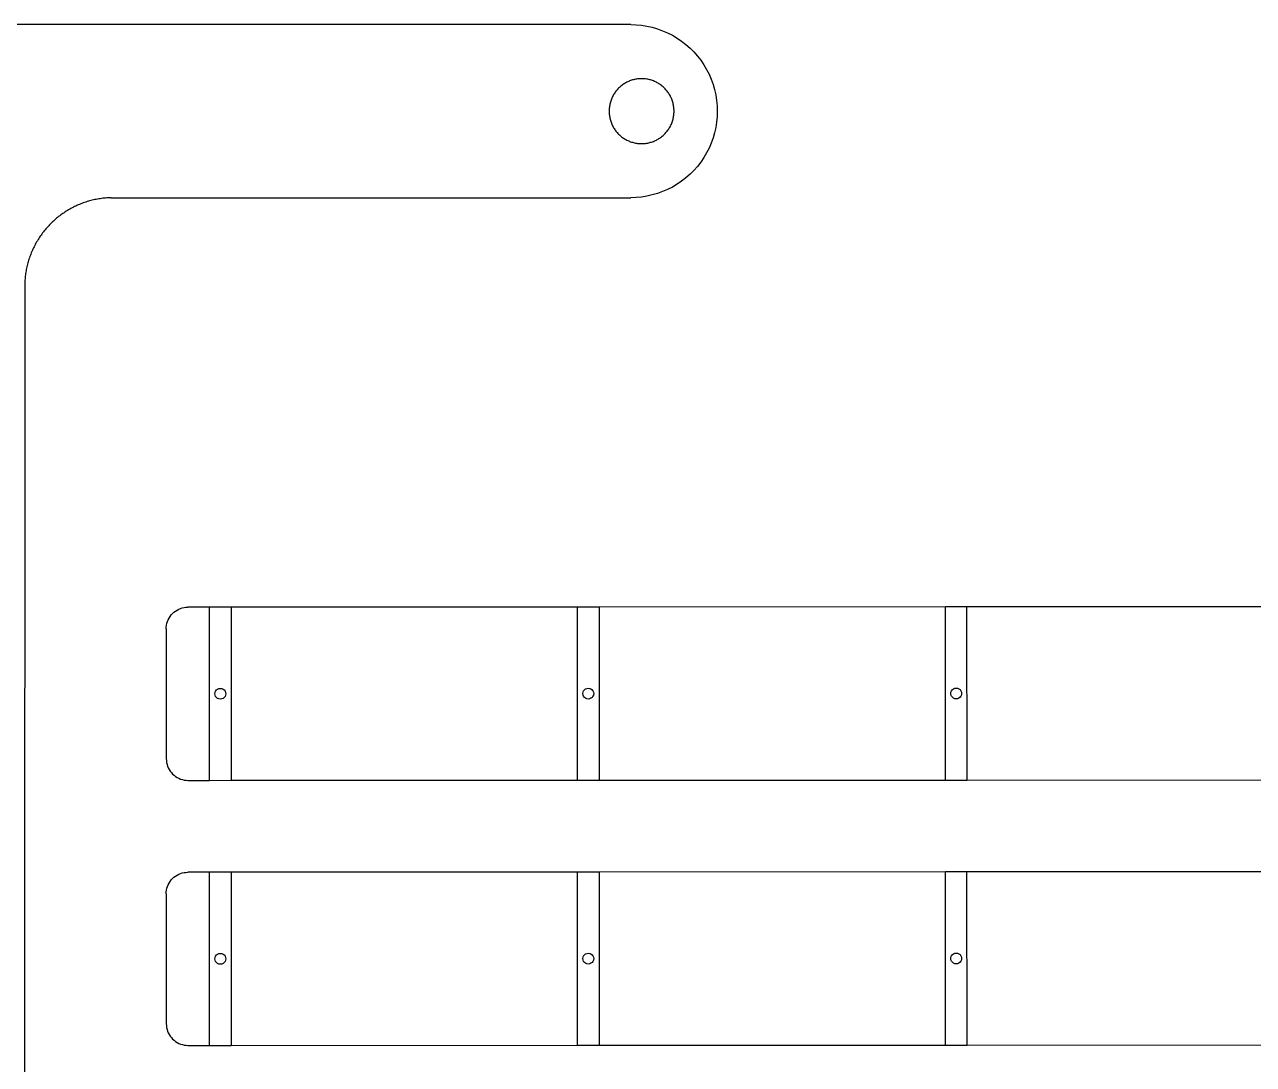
# Model space of a CAD drawing. Extents: x -81 to 81, y -45 to 45.
# Drawn here: x 24.1 to 52.49, y -24.83 to -0.81 of the extents above; entities that cross this region are included whole.
import ezdxf

# ---------------------------------------------------------------- set-up
doc = ezdxf.new("R2010")
doc.units = 0
doc.header["$MEASUREMENT"] = 0
doc.layers.get('0').update_dxf_attribs({"linetype": 'CONTINUOUS'})

msp = doc.modelspace()

# ---------------------------------------------------------------- linework, layer by layer
for p, q in [((38.107, -0.811), (22.107, -0.811)), ((38.107, -0.811), (38.233, -0.815)), ((38.233, -0.815), (38.358, -0.827)), ((38.358, -0.827), (38.482, -0.847)), ((38.482, -0.847), (38.605, -0.874)), ((38.605, -0.874), (38.725, -0.909)), ((38.725, -0.909), (38.844, -0.952)), ((38.844, -0.952), (38.959, -1.002)), ((38.959, -1.002), (39.071, -1.059)), ((39.071, -1.059), (39.179, -1.123)), ((39.179, -1.123), (39.283, -1.193)), ((39.283, -1.193), (39.382, -1.27)), ((39.382, -1.27), (39.476, -1.353)), ((39.476, -1.353), (39.565, -1.442)), ((39.565, -1.442), (39.648, -1.537)), ((39.648, -1.537), (39.725, -1.636)), ((39.725, -1.636), (39.796, -1.74)), ((39.796, -1.74), (39.86, -1.848)), ((39.86, -1.848), (39.917, -1.96)), ((39.917, -1.96), (39.967, -2.075)), ((37.844, -2.264), (37.827, -2.281)), ((37.861, -2.249), (37.844, -2.264)), ((37.879, -2.233), (37.861, -2.249)), ((37.898, -2.219), (37.879, -2.233)), ((37.916, -2.204), (37.898, -2.219)), ((37.936, -2.191), (37.916, -2.204)), ((37.955, -2.178), (37.936, -2.191)), ((37.975, -2.166), (37.955, -2.178)), ((37.996, -2.154), (37.975, -2.166)), ((38.017, -2.143), (37.996, -2.154)), ((38.038, -2.133), (38.017, -2.143)), ((38.059, -2.123), (38.038, -2.133)), ((38.081, -2.114), (38.059, -2.123)), ((38.103, -2.106), (38.081, -2.114)), ((38.125, -2.098), (38.103, -2.106)), ((38.148, -2.091), (38.125, -2.098)), ((38.171, -2.085), (38.148, -2.091)), ((38.194, -2.079), (38.171, -2.085)), ((38.217, -2.075), (38.194, -2.079)), ((38.24, -2.07), (38.217, -2.075)), ((38.263, -2.067), (38.24, -2.07)), ((38.287, -2.065), (38.263, -2.067)), ((38.31, -2.063), (38.287, -2.065)), ((38.334, -2.062), (38.31, -2.063)), ((38.357, -2.061), (38.334, -2.062)), ((38.381, -2.062), (38.357, -2.061)), ((38.404, -2.063), (38.381, -2.062)), ((38.428, -2.065), (38.404, -2.063)), ((38.451, -2.067), (38.428, -2.065)), ((38.475, -2.07), (38.451, -2.067)), ((38.498, -2.075), (38.475, -2.07)), ((38.521, -2.079), (38.498, -2.075)), ((38.544, -2.085), (38.521, -2.079)), ((38.566, -2.091), (38.544, -2.085)), ((38.589, -2.098), (38.566, -2.091)), ((38.611, -2.106), (38.589, -2.098)), ((38.633, -2.114), (38.611, -2.106)), ((38.655, -2.123), (38.633, -2.114)), ((38.677, -2.133), (38.655, -2.123)), ((38.698, -2.143), (38.677, -2.133)), ((38.719, -2.154), (38.698, -2.143)), ((38.739, -2.166), (38.719, -2.154)), ((38.759, -2.178), (38.739, -2.166)), ((38.779, -2.191), (38.759, -2.178)), ((38.798, -2.205), (38.779, -2.191)), ((38.817, -2.219), (38.798, -2.205)), ((38.835, -2.233), (38.817, -2.219)), ((38.853, -2.249), (38.835, -2.233)), ((38.871, -2.265), (38.853, -2.249)), ((38.888, -2.281), (38.871, -2.265)), ((39.967, -2.075), (40.009, -2.193)), ((40.009, -2.193), (40.044, -2.314)), ((37.66, -2.535), (37.652, -2.557)), ((37.669, -2.513), (37.66, -2.535)), ((37.679, -2.492), (37.669, -2.513)), ((37.689, -2.471), (37.679, -2.492)), ((37.7, -2.45), (37.689, -2.471)), ((37.712, -2.429), (37.7, -2.45)), ((37.724, -2.409), (37.712, -2.429)), ((37.737, -2.39), (37.724, -2.409)), ((37.75, -2.37), (37.737, -2.39)), ((37.765, -2.352), (37.75, -2.37)), ((37.779, -2.333), (37.765, -2.352)), ((37.795, -2.315), (37.779, -2.333)), ((37.811, -2.298), (37.795, -2.315)), ((37.827, -2.281), (37.811, -2.298)), ((38.904, -2.298), (38.888, -2.281)), ((38.92, -2.315), (38.904, -2.298)), ((38.935, -2.333), (38.92, -2.315)), ((38.95, -2.352), (38.935, -2.333)), ((38.964, -2.37), (38.95, -2.352)), ((38.978, -2.39), (38.964, -2.37)), ((38.99, -2.409), (38.978, -2.39)), ((39.003, -2.43), (38.99, -2.409)), ((39.014, -2.45), (39.003, -2.43)), ((39.025, -2.471), (39.014, -2.45)), ((39.036, -2.492), (39.025, -2.471)), ((39.046, -2.513), (39.036, -2.492)), ((39.055, -2.535), (39.046, -2.513)), ((39.063, -2.557), (39.055, -2.535)), ((40.044, -2.314), (40.072, -2.437)), ((40.072, -2.437), (40.091, -2.561)), ((37.608, -2.788), (37.607, -2.811)), ((37.607, -2.811), (37.608, -2.835)), ((37.609, -2.764), (37.608, -2.788)), ((37.608, -2.835), (37.609, -2.858)), ((37.611, -2.741), (37.609, -2.764)), ((37.613, -2.717), (37.611, -2.741)), ((37.616, -2.694), (37.613, -2.717)), ((37.62, -2.671), (37.616, -2.694)), ((37.625, -2.648), (37.62, -2.671)), ((37.631, -2.625), (37.625, -2.648)), ((37.637, -2.602), (37.631, -2.625)), ((37.644, -2.579), (37.637, -2.602)), ((37.652, -2.557), (37.644, -2.579)), ((39.071, -2.58), (39.063, -2.557)), ((39.077, -2.602), (39.071, -2.58)), ((39.084, -2.625), (39.077, -2.602)), ((39.089, -2.648), (39.084, -2.625)), ((39.094, -2.671), (39.089, -2.648)), ((39.098, -2.694), (39.094, -2.671)), ((39.101, -2.717), (39.098, -2.694)), ((39.104, -2.741), (39.101, -2.717)), ((39.106, -2.764), (39.104, -2.741)), ((39.107, -2.788), (39.106, -2.764)), ((39.106, -2.858), (39.107, -2.835)), ((39.107, -2.811), (39.107, -2.788)), ((39.107, -2.835), (39.107, -2.811)), ((40.091, -2.561), (40.103, -2.686)), ((40.103, -2.686), (40.107, -2.811)), ((40.107, -2.811), (40.103, -2.937)), ((37.609, -2.858), (37.611, -2.882)), ((37.611, -2.882), (37.613, -2.905)), ((37.613, -2.905), (37.616, -2.928)), ((37.616, -2.928), (37.62, -2.952)), ((37.62, -2.952), (37.625, -2.975)), ((37.625, -2.975), (37.631, -2.998)), ((37.631, -2.998), (37.637, -3.02)), ((37.637, -3.02), (37.644, -3.043)), ((37.644, -3.043), (37.652, -3.065)), ((37.652, -3.065), (37.66, -3.087)), ((37.66, -3.087), (37.669, -3.109)), ((37.669, -3.109), (37.679, -3.131)), ((39.036, -3.131), (39.045, -3.109)), ((39.045, -3.109), (39.055, -3.087)), ((39.055, -3.087), (39.063, -3.065)), ((39.063, -3.065), (39.07, -3.043)), ((39.07, -3.043), (39.077, -3.021)), ((39.077, -3.021), (39.084, -2.998)), ((39.084, -2.998), (39.089, -2.975)), ((39.089, -2.975), (39.094, -2.952)), ((39.094, -2.952), (39.098, -2.929)), ((39.098, -2.929), (39.101, -2.905)), ((39.101, -2.905), (39.104, -2.882)), ((39.104, -2.882), (39.106, -2.858)), ((40.091, -3.062), (40.072, -3.186)), ((40.103, -2.937), (40.091, -3.062)), ((37.679, -3.131), (37.689, -3.152)), ((37.689, -3.152), (37.7, -3.172)), ((37.7, -3.172), (37.712, -3.193)), ((37.712, -3.193), (37.724, -3.213)), ((37.724, -3.213), (37.737, -3.233)), ((37.737, -3.233), (37.75, -3.252)), ((37.75, -3.252), (37.765, -3.271)), ((37.765, -3.271), (37.779, -3.289)), ((37.779, -3.289), (37.795, -3.307)), ((37.795, -3.307), (37.81, -3.325)), ((37.81, -3.325), (37.827, -3.342)), ((37.827, -3.342), (37.844, -3.358)), ((37.844, -3.358), (37.861, -3.374)), ((37.861, -3.374), (37.879, -3.389)), ((37.879, -3.389), (37.897, -3.404)), ((37.897, -3.404), (37.916, -3.418)), ((38.798, -3.418), (38.817, -3.404)), ((38.817, -3.404), (38.835, -3.389)), ((38.835, -3.389), (38.853, -3.374)), ((38.853, -3.374), (38.871, -3.358)), ((38.871, -3.358), (38.887, -3.342)), ((38.887, -3.342), (38.904, -3.325)), ((38.904, -3.325), (38.92, -3.307)), ((38.92, -3.307), (38.935, -3.289)), ((38.935, -3.289), (38.95, -3.271)), ((38.95, -3.271), (38.964, -3.252)), ((38.964, -3.252), (38.977, -3.233)), ((38.977, -3.233), (38.99, -3.213)), ((38.99, -3.213), (39.003, -3.193)), ((39.003, -3.193), (39.014, -3.173)), ((39.014, -3.173), (39.025, -3.152)), ((39.025, -3.152), (39.036, -3.131)), ((40.044, -3.309), (40.009, -3.429)), ((40.072, -3.186), (40.044, -3.309)), ((37.916, -3.418), (37.936, -3.432)), ((37.936, -3.432), (37.955, -3.444)), ((37.955, -3.444), (37.975, -3.457)), ((37.975, -3.457), (37.996, -3.468)), ((37.996, -3.468), (38.017, -3.479)), ((38.017, -3.479), (38.038, -3.49)), ((38.038, -3.49), (38.059, -3.5)), ((38.059, -3.5), (38.081, -3.509)), ((38.081, -3.509), (38.103, -3.517)), ((38.103, -3.517), (38.125, -3.525)), ((38.125, -3.525), (38.148, -3.531)), ((38.148, -3.531), (38.171, -3.538)), ((38.171, -3.538), (38.194, -3.543)), ((38.194, -3.543), (38.217, -3.548)), ((38.217, -3.548), (38.24, -3.552)), ((38.24, -3.552), (38.263, -3.555)), ((38.263, -3.555), (38.287, -3.558)), ((38.287, -3.558), (38.31, -3.56)), ((38.31, -3.56), (38.334, -3.561)), ((38.334, -3.561), (38.357, -3.561)), ((38.357, -3.561), (38.381, -3.561)), ((38.381, -3.561), (38.404, -3.56)), ((38.404, -3.56), (38.428, -3.558)), ((38.428, -3.558), (38.451, -3.555)), ((38.451, -3.555), (38.474, -3.552)), ((38.474, -3.552), (38.498, -3.548)), ((38.498, -3.548), (38.521, -3.543)), ((38.521, -3.543), (38.544, -3.538)), ((38.544, -3.538), (38.566, -3.531)), ((38.566, -3.531), (38.589, -3.525)), ((38.589, -3.525), (38.611, -3.517)), ((38.611, -3.517), (38.633, -3.509)), ((38.633, -3.509), (38.655, -3.5)), ((38.655, -3.5), (38.676, -3.49)), ((38.676, -3.49), (38.698, -3.48)), ((38.698, -3.48), (38.718, -3.468)), ((38.718, -3.468), (38.739, -3.457)), ((38.739, -3.457), (38.759, -3.445)), ((38.759, -3.445), (38.779, -3.432)), ((38.779, -3.432), (38.798, -3.418)), ((39.917, -3.663), (39.86, -3.775)), ((39.967, -3.548), (39.917, -3.663)), ((40.009, -3.429), (39.967, -3.548)), ((39.796, -3.883), (39.725, -3.987)), ((39.86, -3.775), (39.796, -3.883)), ((39.565, -4.18), (39.476, -4.269)), ((39.648, -4.086), (39.565, -4.18)), ((39.725, -3.987), (39.648, -4.086)), ((39.179, -4.5), (39.071, -4.564)), ((39.283, -4.429), (39.179, -4.5)), ((39.382, -4.352), (39.283, -4.429)), ((39.476, -4.269), (39.382, -4.352)), ((25.911, -4.824), (25.88, -4.828)), ((25.942, -4.821), (25.911, -4.824)), ((25.973, -4.818), (25.942, -4.821)), ((26.004, -4.815), (25.973, -4.818)), ((26.035, -4.813), (26.004, -4.815)), ((26.066, -4.811), (26.035, -4.813)), ((26.097, -4.81), (26.066, -4.811)), ((26.097, -4.81), (38.107, -4.811)), ((38.233, -4.807), (38.107, -4.811)), ((38.358, -4.796), (38.233, -4.807)), ((38.482, -4.776), (38.358, -4.796)), ((38.604, -4.748), (38.482, -4.776)), ((38.725, -4.713), (38.604, -4.748)), ((38.843, -4.671), (38.725, -4.713)), ((38.959, -4.621), (38.843, -4.671)), ((39.071, -4.564), (38.959, -4.621)), ((25.094, -5.106), (25.067, -5.123)), ((25.12, -5.09), (25.094, -5.106)), ((25.147, -5.075), (25.12, -5.09)), ((25.174, -5.06), (25.147, -5.075)), ((25.202, -5.045), (25.174, -5.06)), ((25.23, -5.031), (25.202, -5.045)), ((25.257, -5.017), (25.23, -5.031)), ((25.285, -5.004), (25.257, -5.017)), ((25.314, -4.991), (25.285, -5.004)), ((25.342, -4.978), (25.314, -4.991)), ((25.371, -4.966), (25.342, -4.978)), ((25.4, -4.954), (25.371, -4.966)), ((25.429, -4.943), (25.4, -4.954)), ((25.458, -4.932), (25.429, -4.943)), ((25.487, -4.922), (25.458, -4.932)), ((25.517, -4.912), (25.487, -4.922)), ((25.546, -4.902), (25.517, -4.912)), ((25.576, -4.893), (25.546, -4.902)), ((25.606, -4.885), (25.576, -4.893)), ((25.636, -4.877), (25.606, -4.885)), ((25.666, -4.869), (25.636, -4.877)), ((25.697, -4.862), (25.666, -4.869)), ((25.727, -4.855), (25.697, -4.862)), ((25.757, -4.849), (25.727, -4.855)), ((25.788, -4.843), (25.757, -4.849)), ((25.819, -4.837), (25.788, -4.843)), ((25.849, -4.833), (25.819, -4.837)), ((25.88, -4.828), (25.849, -4.833)), ((24.725, -5.391), (24.703, -5.413)), ((24.748, -5.37), (24.725, -5.391)), ((24.77, -5.349), (24.748, -5.37)), ((24.793, -5.328), (24.77, -5.349)), ((24.817, -5.307), (24.793, -5.328)), ((24.841, -5.287), (24.817, -5.307)), ((24.865, -5.267), (24.841, -5.287)), ((24.889, -5.248), (24.865, -5.267)), ((24.914, -5.229), (24.889, -5.248)), ((24.938, -5.21), (24.914, -5.229)), ((24.964, -5.192), (24.938, -5.21)), ((24.989, -5.174), (24.964, -5.192)), ((25.015, -5.157), (24.989, -5.174)), ((25.041, -5.139), (25.015, -5.157)), ((25.067, -5.123), (25.041, -5.139)), ((24.483, -5.675), (24.465, -5.7)), ((24.501, -5.65), (24.483, -5.675)), ((24.519, -5.625), (24.501, -5.65)), ((24.538, -5.6), (24.519, -5.625)), ((24.558, -5.576), (24.538, -5.6)), ((24.577, -5.551), (24.558, -5.576)), ((24.597, -5.528), (24.577, -5.551)), ((24.618, -5.504), (24.597, -5.528)), ((24.639, -5.481), (24.618, -5.504)), ((24.66, -5.458), (24.639, -5.481)), ((24.681, -5.436), (24.66, -5.458)), ((24.703, -5.413), (24.681, -5.436)), ((24.323, -5.942), (24.309, -5.969)), ((24.337, -5.914), (24.323, -5.942)), ((24.351, -5.886), (24.337, -5.914)), ((24.366, -5.859), (24.351, -5.886)), ((24.382, -5.832), (24.366, -5.859)), ((24.398, -5.805), (24.382, -5.832)), ((24.414, -5.779), (24.398, -5.805)), ((24.43, -5.752), (24.414, -5.779)), ((24.447, -5.726), (24.43, -5.752)), ((24.465, -5.7), (24.447, -5.726)), ((24.205, -6.229), (24.195, -6.259)), ((24.215, -6.2), (24.205, -6.229)), ((24.225, -6.17), (24.215, -6.2)), ((24.236, -6.141), (24.225, -6.17)), ((24.247, -6.112), (24.236, -6.141)), ((24.258, -6.083), (24.247, -6.112)), ((24.27, -6.054), (24.258, -6.083)), ((24.283, -6.026), (24.27, -6.054)), ((24.296, -5.998), (24.283, -6.026)), ((24.309, -5.969), (24.296, -5.998)), ((24.137, -6.501), (24.132, -6.532)), ((24.143, -6.47), (24.137, -6.501)), ((24.149, -6.44), (24.143, -6.47)), ((24.155, -6.409), (24.149, -6.44)), ((24.162, -6.379), (24.155, -6.409)), ((24.17, -6.349), (24.162, -6.379)), ((24.178, -6.319), (24.17, -6.349)), ((24.186, -6.289), (24.178, -6.319)), ((24.195, -6.259), (24.186, -6.289)), ((24.106, -6.81), (24.103, -38.81)), ((24.107, -6.779), (24.106, -6.81)), ((24.108, -6.748), (24.107, -6.779)), ((24.11, -6.717), (24.108, -6.748)), ((24.113, -6.686), (24.11, -6.717)), ((24.115, -6.655), (24.113, -6.686)), ((24.119, -6.624), (24.115, -6.655)), ((24.123, -6.593), (24.119, -6.624)), ((24.127, -6.562), (24.123, -6.593)), ((24.132, -6.532), (24.127, -6.562)), ((27.466, -14.485), (27.492, -14.451)), ((27.492, -14.451), (27.522, -14.419)), ((27.522, -14.419), (27.554, -14.389)), ((27.554, -14.389), (27.589, -14.362)), ((27.589, -14.362), (27.625, -14.339)), ((27.625, -14.339), (27.664, -14.319)), ((27.664, -14.319), (27.704, -14.302)), ((27.704, -14.302), (27.746, -14.289)), ((27.746, -14.289), (27.788, -14.28)), ((27.788, -14.28), (27.832, -14.274)), ((27.832, -14.274), (27.875, -14.272)), ((28.375, -14.272), (27.875, -14.272)), ((28.875, -14.271), (28.375, -14.272)), ((28.376, -18.272), (28.375, -14.272)), ((36.875, -14.268), (28.875, -14.271)), ((28.875, -14.271), (28.876, -18.271)), ((36.876, -18.268), (36.875, -14.268)), ((37.375, -14.268), (36.875, -14.268)), ((45.375, -14.264), (37.375, -14.268)), ((37.375, -14.268), (37.376, -18.268)), ((45.376, -18.264), (45.375, -14.264)), ((45.875, -14.264), (45.375, -14.264)), ((53.875, -14.26), (45.875, -14.264)), ((45.876, -18.264), (45.875, -14.264)), ((27.376, -14.772), (27.377, -14.729)), ((27.377, -14.729), (27.383, -14.685)), ((27.383, -14.685), (27.392, -14.643)), ((27.392, -14.643), (27.406, -14.601)), ((27.406, -14.601), (27.422, -14.561)), ((27.422, -14.561), (27.442, -14.522)), ((27.442, -14.522), (27.466, -14.485)), ((27.376, -14.772), (27.377, -17.772)), ((28.537, -16.183), (28.563, -16.163)), ((28.563, -16.163), (28.593, -16.151)), ((28.593, -16.151), (28.626, -16.147)), ((28.626, -16.147), (28.658, -16.151)), ((28.658, -16.151), (28.688, -16.163)), ((28.688, -16.163), (28.714, -16.183)), ((37.017, -16.205), (37.037, -16.179)), ((37.037, -16.179), (37.063, -16.16)), ((37.063, -16.16), (37.093, -16.147)), ((37.093, -16.147), (37.126, -16.143)), ((37.126, -16.143), (37.158, -16.147)), ((37.158, -16.147), (37.188, -16.159)), ((37.188, -16.159), (37.214, -16.179)), ((37.214, -16.179), (37.234, -16.205)), ((45.517, -16.201), (45.537, -16.176)), ((45.537, -16.176), (45.563, -16.156)), ((45.563, -16.156), (45.593, -16.143)), ((45.593, -16.143), (45.626, -16.139)), ((45.626, -16.139), (45.658, -16.143)), ((45.658, -16.143), (45.688, -16.156)), ((45.688, -16.156), (45.714, -16.175)), ((45.714, -16.175), (45.734, -16.201)), ((28.501, -16.272), (28.505, -16.239)), ((28.505, -16.304), (28.501, -16.272)), ((28.505, -16.239), (28.517, -16.209)), ((28.517, -16.334), (28.505, -16.304)), ((28.517, -16.209), (28.537, -16.183)), ((28.537, -16.36), (28.517, -16.334)), ((28.563, -16.38), (28.537, -16.36)), ((28.593, -16.392), (28.563, -16.38)), ((28.626, -16.397), (28.593, -16.392)), ((28.658, -16.392), (28.626, -16.397)), ((28.688, -16.38), (28.658, -16.392)), ((28.714, -16.36), (28.688, -16.38)), ((28.714, -16.183), (28.734, -16.209)), ((28.734, -16.334), (28.714, -16.36)), ((28.734, -16.209), (28.746, -16.239)), ((28.746, -16.304), (28.734, -16.334)), ((28.746, -16.239), (28.751, -16.272)), ((28.751, -16.272), (28.746, -16.304)), ((37.001, -16.268), (37.005, -16.235)), ((37.005, -16.3), (37.001, -16.268)), ((37.005, -16.235), (37.017, -16.205)), ((37.017, -16.33), (37.005, -16.3)), ((37.037, -16.356), (37.017, -16.33)), ((37.063, -16.376), (37.037, -16.356)), ((37.093, -16.388), (37.063, -16.376)), ((37.126, -16.393), (37.093, -16.388)), ((37.158, -16.388), (37.126, -16.393)), ((37.188, -16.376), (37.158, -16.388)), ((37.214, -16.356), (37.188, -16.376)), ((37.234, -16.33), (37.214, -16.356)), ((37.234, -16.205), (37.246, -16.235)), ((37.246, -16.3), (37.234, -16.33)), ((37.246, -16.235), (37.251, -16.268)), ((37.251, -16.268), (37.246, -16.3)), ((45.501, -16.264), (45.505, -16.232)), ((45.505, -16.296), (45.501, -16.264)), ((45.505, -16.232), (45.517, -16.201)), ((45.517, -16.326), (45.505, -16.296)), ((45.537, -16.352), (45.517, -16.326)), ((45.563, -16.372), (45.537, -16.352)), ((45.593, -16.385), (45.563, -16.372)), ((45.626, -16.389), (45.593, -16.385)), ((45.658, -16.385), (45.626, -16.389)), ((45.688, -16.372), (45.658, -16.385)), ((45.714, -16.352), (45.688, -16.372)), ((45.734, -16.326), (45.714, -16.352)), ((45.734, -16.201), (45.746, -16.231)), ((45.746, -16.296), (45.734, -16.326)), ((45.746, -16.231), (45.751, -16.264)), ((45.751, -16.264), (45.746, -16.296)), ((27.377, -17.772), (27.379, -17.816)), ((27.379, -17.816), (27.384, -17.859)), ((27.384, -17.859), (27.394, -17.902)), ((27.394, -17.902), (27.407, -17.943)), ((27.407, -17.943), (27.424, -17.983)), ((27.424, -17.983), (27.444, -18.022)), ((27.444, -18.022), (27.467, -18.059)), ((27.467, -18.059), (27.494, -18.093)), ((27.494, -18.093), (27.523, -18.126)), ((27.523, -18.126), (27.556, -18.155)), ((27.556, -18.155), (27.59, -18.182)), ((27.59, -18.182), (27.627, -18.205)), ((27.627, -18.205), (27.666, -18.225)), ((27.666, -18.225), (27.706, -18.242)), ((27.706, -18.242), (27.748, -18.255)), ((27.748, -18.255), (27.79, -18.264)), ((27.79, -18.264), (27.834, -18.27)), ((27.834, -18.27), (27.877, -18.272)), ((27.877, -18.272), (28.376, -18.272)), ((28.376, -18.272), (28.876, -18.271)), ((28.876, -18.271), (36.876, -18.268)), ((36.876, -18.268), (37.376, -18.268)), ((37.376, -18.268), (45.376, -18.264)), ((45.376, -18.264), (45.876, -18.264)), ((45.876, -18.264), (53.876, -18.26)), ((27.664, -20.442), (27.704, -20.425)), ((27.704, -20.425), (27.746, -20.412)), ((27.746, -20.412), (27.788, -20.402)), ((27.788, -20.402), (27.832, -20.397)), ((27.832, -20.397), (27.875, -20.395)), ((28.375, -20.394), (27.875, -20.395)), ((28.376, -24.394), (28.375, -20.394)), ((28.875, -20.394), (28.375, -20.394)), ((36.875, -20.391), (28.875, -20.394)), ((28.875, -20.394), (28.876, -24.394)), ((37.375, -20.39), (36.875, -20.391)), ((36.876, -24.391), (36.875, -20.391)), ((45.375, -20.387), (37.375, -20.39)), ((37.375, -20.39), (37.376, -24.39)), ((45.376, -24.387), (45.375, -20.387)), ((45.875, -20.387), (45.375, -20.387)), ((53.875, -20.383), (45.875, -20.387)), ((45.876, -24.387), (45.875, -20.387)), ((27.392, -20.766), (27.406, -20.724)), ((27.406, -20.724), (27.422, -20.684)), ((27.422, -20.684), (27.442, -20.645)), ((27.442, -20.645), (27.466, -20.608)), ((27.466, -20.608), (27.492, -20.573)), ((27.492, -20.573), (27.522, -20.541)), ((27.522, -20.541), (27.554, -20.512)), ((27.554, -20.512), (27.589, -20.485)), ((27.589, -20.485), (27.625, -20.462)), ((27.625, -20.462), (27.664, -20.442)), ((27.376, -20.895), (27.377, -20.851)), ((27.376, -20.895), (27.377, -23.895)), ((27.377, -20.851), (27.383, -20.808)), ((27.383, -20.808), (27.392, -20.766)), ((28.501, -22.394), (28.505, -22.362)), ((28.505, -22.427), (28.501, -22.394)), ((28.505, -22.362), (28.517, -22.332)), ((28.517, -22.457), (28.505, -22.427)), ((28.517, -22.332), (28.537, -22.306)), ((28.537, -22.306), (28.563, -22.286)), ((28.563, -22.286), (28.593, -22.274)), ((28.593, -22.274), (28.626, -22.269)), ((28.626, -22.269), (28.658, -22.274)), ((28.658, -22.274), (28.688, -22.286)), ((28.688, -22.286), (28.714, -22.306)), ((28.714, -22.306), (28.734, -22.332)), ((28.734, -22.332), (28.746, -22.362)), ((28.746, -22.427), (28.734, -22.457)), ((28.746, -22.362), (28.751, -22.394)), ((28.751, -22.394), (28.746, -22.427)), ((37.001, -22.391), (37.005, -22.358)), ((37.005, -22.423), (37.001, -22.391)), ((37.005, -22.358), (37.017, -22.328)), ((37.017, -22.453), (37.005, -22.423)), ((37.017, -22.328), (37.037, -22.302)), ((37.037, -22.302), (37.063, -22.282)), ((37.063, -22.282), (37.093, -22.27)), ((37.093, -22.27), (37.126, -22.266)), ((37.126, -22.266), (37.158, -22.27)), ((37.158, -22.27), (37.188, -22.282)), ((37.188, -22.282), (37.214, -22.302)), ((37.214, -22.302), (37.234, -22.328)), ((37.234, -22.328), (37.246, -22.358)), ((37.246, -22.423), (37.234, -22.453)), ((37.246, -22.358), (37.251, -22.39)), ((37.251, -22.39), (37.246, -22.423)), ((45.501, -22.387), (45.505, -22.354)), ((45.505, -22.419), (45.501, -22.387)), ((45.505, -22.354), (45.517, -22.324)), ((45.517, -22.449), (45.505, -22.419)), ((45.517, -22.324), (45.537, -22.298)), ((45.537, -22.298), (45.563, -22.278)), ((45.563, -22.278), (45.593, -22.266)), ((45.593, -22.266), (45.626, -22.262)), ((45.626, -22.262), (45.658, -22.266)), ((45.658, -22.266), (45.688, -22.278)), ((45.688, -22.278), (45.714, -22.298)), ((45.714, -22.298), (45.734, -22.324)), ((45.734, -22.324), (45.746, -22.354)), ((45.746, -22.419), (45.734, -22.449)), ((45.746, -22.354), (45.751, -22.387)), ((45.751, -22.387), (45.746, -22.419)), ((28.537, -22.483), (28.517, -22.457)), ((28.563, -22.503), (28.537, -22.483)), ((28.593, -22.515), (28.563, -22.503)), ((28.626, -22.519), (28.593, -22.515)), ((28.658, -22.515), (28.626, -22.519)), ((28.688, -22.503), (28.658, -22.515)), ((28.714, -22.483), (28.688, -22.503)), ((28.734, -22.457), (28.714, -22.483)), ((37.037, -22.479), (37.017, -22.453)), ((37.063, -22.499), (37.037, -22.479)), ((37.093, -22.511), (37.063, -22.499)), ((37.126, -22.516), (37.093, -22.511)), ((37.158, -22.511), (37.126, -22.516)), ((37.188, -22.499), (37.158, -22.511)), ((37.214, -22.479), (37.188, -22.499)), ((37.234, -22.453), (37.214, -22.479)), ((45.537, -22.475), (45.517, -22.449)), ((45.563, -22.495), (45.537, -22.475)), ((45.593, -22.507), (45.563, -22.495)), ((45.626, -22.512), (45.593, -22.507)), ((45.658, -22.507), (45.626, -22.512)), ((45.688, -22.495), (45.658, -22.507)), ((45.714, -22.475), (45.688, -22.495)), ((45.734, -22.449), (45.714, -22.475)), ((27.377, -23.895), (27.379, -23.939)), ((27.379, -23.939), (27.384, -23.982)), ((27.384, -23.982), (27.394, -24.024)), ((27.394, -24.024), (27.407, -24.066)), ((27.407, -24.066), (27.424, -24.106)), ((27.424, -24.106), (27.444, -24.145)), ((27.444, -24.145), (27.467, -24.182)), ((27.467, -24.182), (27.494, -24.216)), ((27.494, -24.216), (27.523, -24.248)), ((27.523, -24.248), (27.556, -24.278)), ((27.556, -24.278), (27.59, -24.304)), ((27.59, -24.304), (27.627, -24.328)), ((27.627, -24.328), (27.666, -24.348)), ((27.666, -24.348), (27.706, -24.365)), ((27.706, -24.365), (27.748, -24.378)), ((27.748, -24.378), (27.79, -24.387)), ((27.79, -24.387), (27.834, -24.393)), ((27.834, -24.393), (27.877, -24.395)), ((27.877, -24.395), (28.376, -24.394)), ((28.376, -24.394), (28.876, -24.394)), ((28.876, -24.394), (36.876, -24.391)), ((36.876, -24.391), (37.376, -24.39)), ((37.376, -24.39), (45.376, -24.387)), ((45.376, -24.387), (45.876, -24.387)), ((45.876, -24.387), (53.876, -24.383))]:
    msp.add_line(p, q)

doc.saveas('drawing.dxf')
